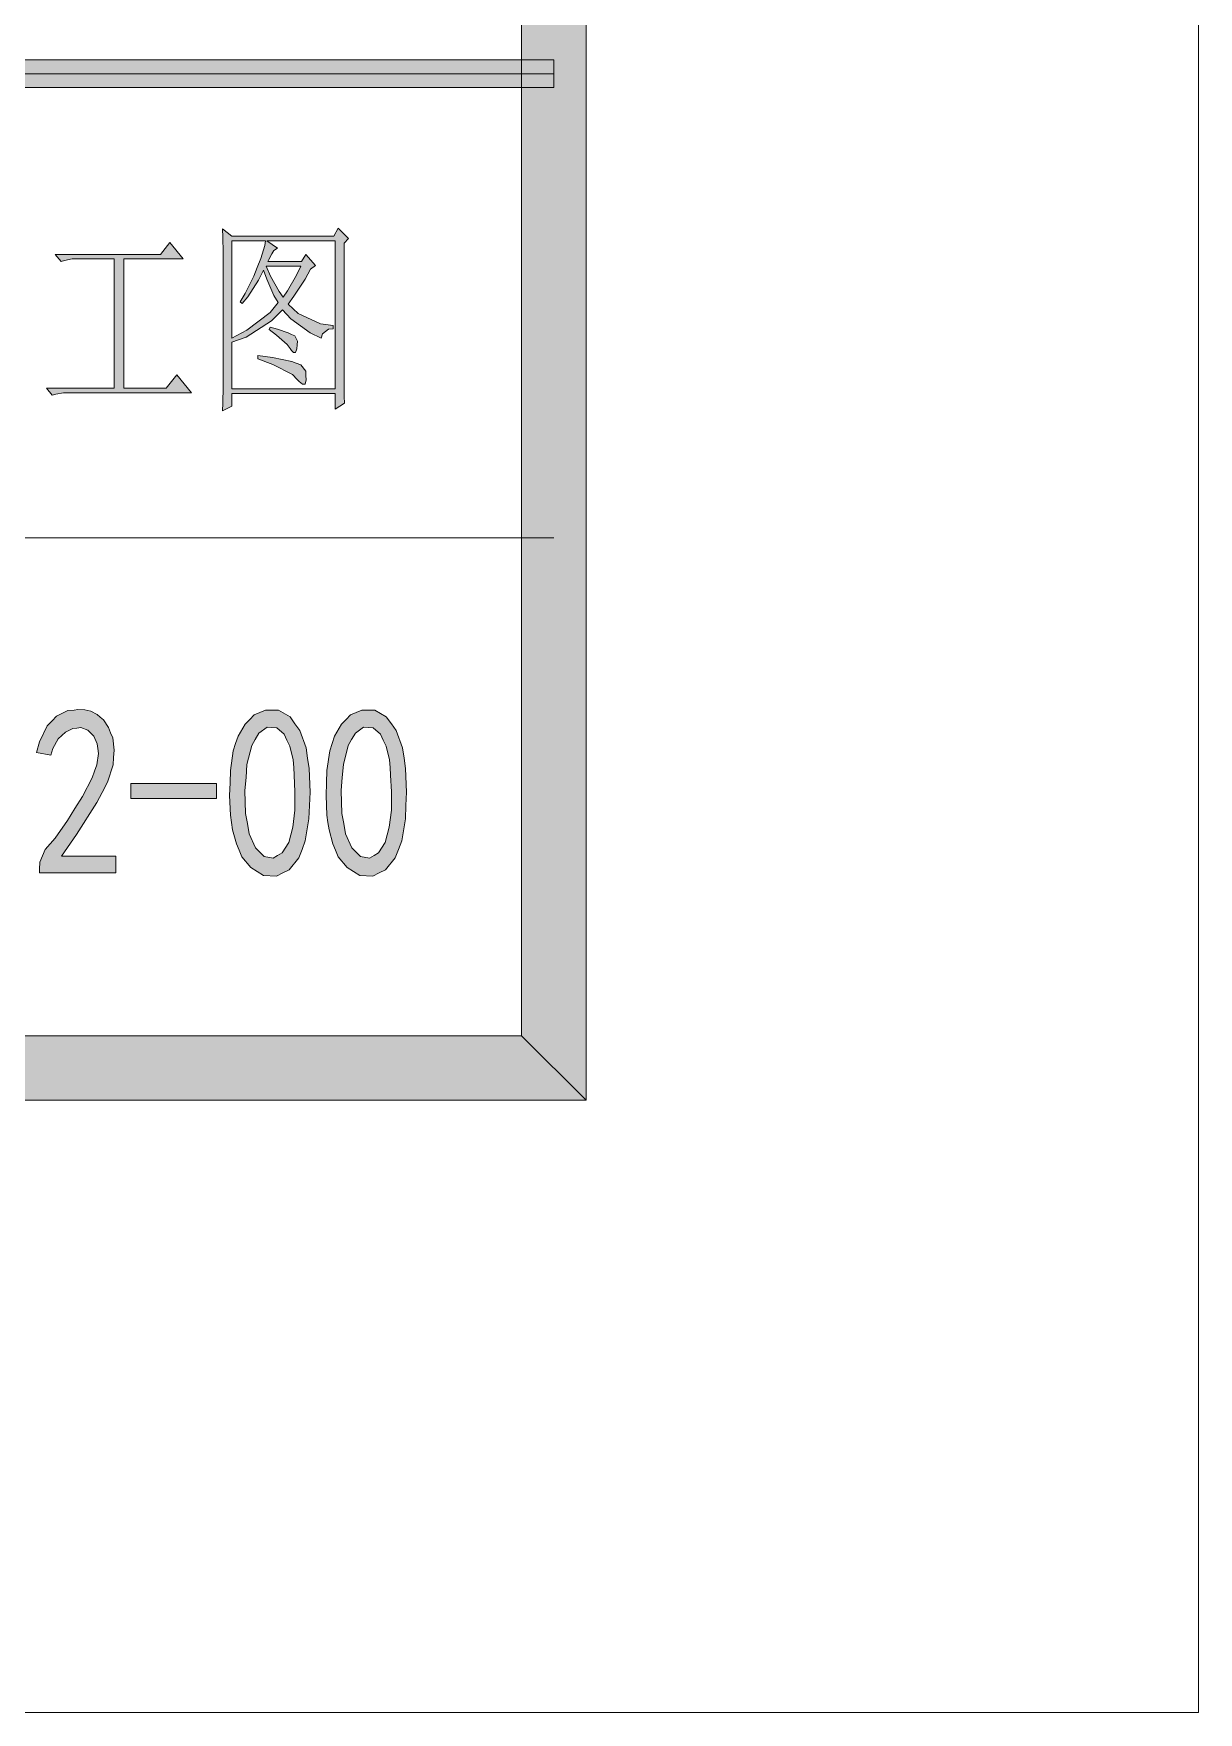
# Model space of a CAD drawing. Header units: millimetres. Extents: x 0 to 829, y 0 to 586.
# Drawn here: x 811.34 to 829.15, y 0 to 25.68 of the extents above; entities that cross this region are included whole.
import ezdxf

# ---------------------------------------------------------------- set-up
doc = ezdxf.new("R2010")
doc.units = ezdxf.units.MM

msp = doc.modelspace()

# ---------------------------------------------------------------- hatches: boundary and pattern name
h = msp.add_hatch(color=0)
h.dxf.hatch_style = 2
h.paths.add_polyline_path([(819.788528, 9.36625), (818.80075, 10.3505), (818.80075, 575.281778), (819.788528, 576.266028)])
h = msp.add_hatch(color=0)
h.dxf.hatch_style = 2
h.paths.add_polyline_path([(769.958667, 24.853194), (769.958667, 25.276528), (819.294639, 25.276528), (819.294639, 24.853194)])
h = msp.add_hatch(color=0)
h.paths.add_polyline_path([(816.087889, 22.471944), (816.087889, 20.464639), (816.087889, 20.341167), (816.091417, 20.125972), (816.094944, 20.027194), (815.950306, 19.931944), (815.950306, 20.171833), (814.373389, 20.171833), (814.373389, 19.977806), (814.22875, 19.90725), (814.232278, 20.027194), (814.239333, 20.274139), (814.239333, 20.401139), (814.239333, 22.228528), (814.239333, 22.330833), (814.232278, 22.563667), (814.22875, 22.690667), (814.373389, 22.581306), (815.932667, 22.581306), (815.999694, 22.70125), (816.154917, 22.5425)])
h.paths.add_polyline_path([(814.373389, 20.245917), (815.950306, 20.245917), (815.950306, 22.507222), (814.906083, 22.507222), (815.068361, 22.397861), (815.011917, 22.362583), (814.983694, 22.309667), (814.937833, 22.221472), (814.923722, 22.19325), (815.438778, 22.19325), (815.505806, 22.302611), (815.650444, 22.133278), (815.572833, 22.073306), (815.491694, 21.925139), (815.322361, 21.660556), (815.234167, 21.540611), (815.385861, 21.3995), (815.728056, 21.237222), (815.922083, 21.212528), (815.922083, 21.163139), (815.848, 21.159611), (815.756278, 21.085528), (815.738639, 21.0185), (815.569306, 21.099639), (815.272972, 21.314833), (815.145972, 21.455944), (814.976639, 21.286611), (814.592111, 21.036139), (814.373389, 20.958528)])
h.paths.add_polyline_path([(814.373389, 22.507222), (814.373389, 21.0185), (814.599167, 21.141972), (814.955472, 21.413611), (815.078944, 21.565306), (815.015444, 21.674667), (814.906083, 21.921611), (814.856694, 22.059194), (814.779083, 21.9075), (814.616806, 21.6535), (814.528611, 21.551194), (814.500389, 21.575889), (814.578, 21.702889), (814.708528, 21.967472), (814.761444, 22.101528), (814.814361, 22.239111), (814.877861, 22.440194), (814.884917, 22.507222)])
h.paths.add_polyline_path([(814.8955, 22.119167), (814.962528, 21.967472), (815.093056, 21.734639), (815.156556, 21.649972), (815.223583, 21.745222), (815.361167, 21.981583), (815.428194, 22.119167)])
h = msp.add_hatch(color=0)
h.dxf.hatch_style = 2
h.paths.add_polyline_path([(811.671111, 22.302611), (813.279778, 22.302611), (813.424417, 22.482528), (813.629028, 22.232056), (812.718861, 22.232056), (812.718861, 20.2565), (813.367972, 20.2565), (813.53025, 20.461111), (813.7525, 20.182417), (811.858083, 20.182417), (811.794583, 20.182417), (811.678167, 20.164778), (811.62525, 20.147139), (811.537056, 20.2565), (812.574222, 20.2565), (812.574222, 22.232056), (811.992139, 22.232056), (811.928639, 22.232056), (811.812222, 22.210889), (811.759306, 22.19325)])
h = msp.add_hatch(color=0)
h.dxf.hatch_style = 2
h.paths.add_polyline_path([(814.955472, 21.187833), (815.068361, 21.159611), (815.234167, 21.103167), (815.283556, 21.078472), (815.332944, 21.057306), (815.375278, 20.972639), (815.37175, 20.916194), (815.364694, 20.85975), (815.347056, 20.803306), (815.332944, 20.803306), (815.315306, 20.803306), (815.283556, 20.831528), (815.262389, 20.863278), (815.216528, 20.92325), (815.05425, 21.067889), (814.944889, 21.152556)])
h = msp.add_hatch(color=0)
h.dxf.hatch_style = 2
h.paths.add_polyline_path([(814.7685, 20.753917), (814.994278, 20.722167), (815.287083, 20.665722), (815.354111, 20.6375), (815.424667, 20.612806), (815.502278, 20.517556), (815.505806, 20.450528), (815.509333, 20.3835), (815.491694, 20.316472), (815.467, 20.316472), (815.452889, 20.316472), (815.4035, 20.355278), (815.37175, 20.390556), (815.297667, 20.464639), (814.997806, 20.619861), (814.7685, 20.704528)])
h = msp.add_hatch(color=0)
h.dxf.hatch_style = 2
h.paths.add_polyline_path([(811.431222, 12.897556), (811.43475, 13.006917), (811.515889, 13.200944), (811.5935, 13.285611), (811.667583, 13.373806), (811.858083, 13.641917), (811.970972, 13.825361), (812.087389, 14.012333), (812.235556, 14.294556), (812.270833, 14.396861), (812.306111, 14.495639), (812.330806, 14.6685), (812.32375, 14.742583), (812.313167, 14.813139), (812.26025, 14.933083), (812.214389, 14.978944), (812.168528, 15.024806), (812.062694, 15.067139), (811.999194, 15.056556), (811.939222, 15.0495), (811.826333, 14.993056), (811.769889, 14.943667), (811.716972, 14.894278), (811.632306, 14.742583), (811.604083, 14.640278), (811.385361, 14.682611), (811.431222, 14.848417), (811.547639, 15.091833), (811.621722, 15.165917), (811.692278, 15.24), (811.861611, 15.324667), (811.960389, 15.331722), (812.016833, 15.338778), (812.122667, 15.33525), (812.168528, 15.324667), (812.214389, 15.314083), (812.309639, 15.264694), (812.359028, 15.222361), (812.408417, 15.183556), (812.486028, 15.063611), (812.517778, 14.986), (812.549528, 14.908389), (812.574222, 14.717889), (812.563639, 14.605), (812.556583, 14.492111), (812.468389, 14.227528), (812.38725, 14.072306), (812.306111, 13.917083), (811.995667, 13.43025), (811.766361, 13.098639), (812.595389, 13.098639), (812.595389, 12.841111), (811.431222, 12.841111)])
h = msp.add_hatch(color=0)
h.paths.add_polyline_path([(814.345167, 14.216944), (814.352222, 14.407444), (814.394556, 14.707306), (814.429833, 14.820194), (814.468639, 14.933083), (814.574472, 15.116528), (814.645028, 15.187083), (814.712056, 15.261167), (814.884917, 15.331722), (814.983694, 15.331722), (815.086, 15.331722), (815.262389, 15.225889), (815.336472, 15.123583), (815.410556, 15.01775), (815.509333, 14.756694), (815.5305, 14.597944), (815.555194, 14.439194), (815.569306, 14.075833), (815.558722, 13.871222), (815.551667, 13.666611), (815.495222, 13.331472), (815.445833, 13.200944), (815.396444, 13.070417), (815.248278, 12.8905), (815.153028, 12.841111), (815.05425, 12.791722), (814.856694, 12.802306), (814.757917, 12.862278), (814.662667, 12.92225), (814.525083, 13.084528), (814.48275, 13.186833), (814.443944, 13.285611), (814.383972, 13.500806), (814.366333, 13.610167), (814.352222, 13.723056), (814.338111, 14.026444)])
h.paths.add_polyline_path([(814.588583, 14.301611), (814.570944, 14.104056), (814.581528, 13.751278), (814.60975, 13.596056), (814.637972, 13.440833), (814.733222, 13.222111), (814.80025, 13.158611), (814.867278, 13.091583), (815.001333, 13.066889), (815.071889, 13.105694), (815.138917, 13.148028), (815.241222, 13.306778), (815.272972, 13.423194), (815.304722, 13.543139), (815.336472, 13.800667), (815.336472, 13.941778), (815.336472, 14.082889), (815.325889, 14.336889), (815.318833, 14.453306), (815.30825, 14.569722), (815.258861, 14.777861), (815.213, 14.869583), (815.170667, 14.964833), (815.057778, 15.060083), (814.983694, 15.067139), (814.913139, 15.070667), (814.786139, 14.978944), (814.729694, 14.883694), (814.676778, 14.791972), (814.602694, 14.499167)])
h = msp.add_hatch(color=0)
h.paths.add_polyline_path([(815.819778, 14.216944), (815.826833, 14.407444), (815.869167, 14.707306), (815.904444, 14.820194), (815.94325, 14.933083), (816.049083, 15.116528), (816.119639, 15.187083), (816.186667, 15.261167), (816.359528, 15.331722), (816.458306, 15.331722), (816.560611, 15.331722), (816.733472, 15.225889), (816.811083, 15.123583), (816.885167, 15.01775), (816.983944, 14.756694), (817.005111, 14.597944), (817.029806, 14.439194), (817.043917, 14.075833), (817.033333, 13.871222), (817.026278, 13.666611), (816.969833, 13.331472), (816.920444, 13.200944), (816.871056, 13.070417), (816.722889, 12.8905), (816.624111, 12.841111), (816.528861, 12.791722), (816.331306, 12.802306), (816.232528, 12.862278), (816.137278, 12.92225), (815.999694, 13.084528), (815.957361, 13.186833), (815.918556, 13.285611), (815.858583, 13.500806), (815.840944, 13.610167), (815.826833, 13.723056), (815.812722, 14.026444)])
h.paths.add_polyline_path([(816.059667, 14.301611), (816.045556, 14.104056), (816.056139, 13.751278), (816.084361, 13.596056), (816.112583, 13.440833), (816.207833, 13.222111), (816.274861, 13.158611), (816.341889, 13.091583), (816.475944, 13.066889), (816.5465, 13.105694), (816.613528, 13.148028), (816.715833, 13.306778), (816.747583, 13.423194), (816.779333, 13.543139), (816.811083, 13.800667), (816.811083, 13.941778), (816.811083, 14.082889), (816.8005, 14.336889), (816.793444, 14.453306), (816.782861, 14.569722), (816.733472, 14.777861), (816.687611, 14.869583), (816.645278, 14.964833), (816.532389, 15.060083), (816.458306, 15.067139), (816.38775, 15.070667), (816.26075, 14.978944), (816.204306, 14.883694), (816.151389, 14.791972), (816.077306, 14.499167)])
h = msp.add_hatch(color=0)
h.dxf.hatch_style = 2
h.paths.add_polyline_path([(814.137028, 13.977056), (812.824694, 13.977056), (812.824694, 14.209889), (814.137028, 14.209889)])
h = msp.add_hatch(color=0)
h.dxf.hatch_style = 2
h.paths.add_polyline_path([(24.154694, 9.36625), (25.142472, 10.3505), (818.80075, 10.3505), (819.788528, 9.36625)])

# ---------------------------------------------------------------- linework, layer by layer
at = {"color": 0, "lineweight": 0}
for points in [[(0, 0), (0, 585.632278), (829.154778, 585.632278), (829.154778, 0)], [(819.788528, 9.36625), (818.80075, 10.3505), (818.80075, 575.281778), (819.788528, 576.266028)], [(769.958667, 24.853194), (769.958667, 25.276528), (819.294639, 25.276528), (819.294639, 24.853194)], [(816.087889, 22.471944), (816.087889, 20.464639), (816.087889, 20.341167), (816.091417, 20.125972), (816.094944, 20.027194), (815.950306, 19.931944), (815.950306, 20.171833), (814.373389, 20.171833), (814.373389, 19.977806), (814.22875, 19.90725), (814.232278, 20.027194), (814.239333, 20.274139), (814.239333, 20.401139), (814.239333, 22.228528), (814.239333, 22.330833), (814.232278, 22.563667), (814.22875, 22.690667), (814.373389, 22.581306), (815.932667, 22.581306), (815.999694, 22.70125), (816.154917, 22.5425)], [(811.671111, 22.302611), (813.279778, 22.302611), (813.424417, 22.482528), (813.629028, 22.232056), (812.718861, 22.232056), (812.718861, 20.2565), (813.367972, 20.2565), (813.53025, 20.461111), (813.7525, 20.182417), (811.858083, 20.182417), (811.794583, 20.182417), (811.678167, 20.164778), (811.62525, 20.147139), (811.537056, 20.2565), (812.574222, 20.2565), (812.574222, 22.232056), (811.992139, 22.232056), (811.928639, 22.232056), (811.812222, 22.210889), (811.759306, 22.19325)], [(814.373389, 20.245917), (815.950306, 20.245917), (815.950306, 22.507222), (814.906083, 22.507222), (815.068361, 22.397861), (815.011917, 22.362583), (814.983694, 22.309667), (814.937833, 22.221472), (814.923722, 22.19325), (815.438778, 22.19325), (815.505806, 22.302611), (815.650444, 22.133278), (815.572833, 22.073306), (815.491694, 21.925139), (815.322361, 21.660556), (815.234167, 21.540611), (815.385861, 21.3995), (815.728056, 21.237222), (815.922083, 21.212528), (815.922083, 21.163139), (815.848, 21.159611), (815.756278, 21.085528), (815.738639, 21.0185), (815.569306, 21.099639), (815.272972, 21.314833), (815.145972, 21.455944), (814.976639, 21.286611), (814.592111, 21.036139), (814.373389, 20.958528)], [(814.373389, 22.507222), (814.373389, 21.0185), (814.599167, 21.141972), (814.955472, 21.413611), (815.078944, 21.565306), (815.015444, 21.674667), (814.906083, 21.921611), (814.856694, 22.059194), (814.779083, 21.9075), (814.616806, 21.6535), (814.528611, 21.551194), (814.500389, 21.575889), (814.578, 21.702889), (814.708528, 21.967472), (814.761444, 22.101528), (814.814361, 22.239111), (814.877861, 22.440194), (814.884917, 22.507222)], [(814.8955, 22.119167), (814.962528, 21.967472), (815.093056, 21.734639), (815.156556, 21.649972), (815.223583, 21.745222), (815.361167, 21.981583), (815.428194, 22.119167)], [(814.955472, 21.187833), (815.068361, 21.159611), (815.234167, 21.103167), (815.283556, 21.078472), (815.332944, 21.057306), (815.375278, 20.972639), (815.37175, 20.916194), (815.364694, 20.85975), (815.347056, 20.803306), (815.332944, 20.803306), (815.315306, 20.803306), (815.283556, 20.831528), (815.262389, 20.863278), (815.216528, 20.92325), (815.05425, 21.067889), (814.944889, 21.152556)], [(814.7685, 20.753917), (814.994278, 20.722167), (815.287083, 20.665722), (815.354111, 20.6375), (815.424667, 20.612806), (815.502278, 20.517556), (815.505806, 20.450528), (815.509333, 20.3835), (815.491694, 20.316472), (815.467, 20.316472), (815.452889, 20.316472), (815.4035, 20.355278), (815.37175, 20.390556), (815.297667, 20.464639), (814.997806, 20.619861), (814.7685, 20.704528)], [(811.431222, 12.897556), (811.43475, 13.006917), (811.515889, 13.200944), (811.5935, 13.285611), (811.667583, 13.373806), (811.858083, 13.641917), (811.970972, 13.825361), (812.087389, 14.012333), (812.235556, 14.294556), (812.270833, 14.396861), (812.306111, 14.495639), (812.330806, 14.6685), (812.32375, 14.742583), (812.313167, 14.813139), (812.26025, 14.933083), (812.214389, 14.978944), (812.168528, 15.024806), (812.062694, 15.067139), (811.999194, 15.056556), (811.939222, 15.0495), (811.826333, 14.993056), (811.769889, 14.943667), (811.716972, 14.894278), (811.632306, 14.742583), (811.604083, 14.640278), (811.385361, 14.682611), (811.431222, 14.848417), (811.547639, 15.091833), (811.621722, 15.165917), (811.692278, 15.24), (811.861611, 15.324667), (811.960389, 15.331722), (812.016833, 15.338778), (812.122667, 15.33525), (812.168528, 15.324667), (812.214389, 15.314083), (812.309639, 15.264694), (812.359028, 15.222361), (812.408417, 15.183556), (812.486028, 15.063611), (812.517778, 14.986), (812.549528, 14.908389), (812.574222, 14.717889), (812.563639, 14.605), (812.556583, 14.492111), (812.468389, 14.227528), (812.38725, 14.072306), (812.306111, 13.917083), (811.995667, 13.43025), (811.766361, 13.098639), (812.595389, 13.098639), (812.595389, 12.841111), (811.431222, 12.841111)], [(814.345167, 14.216944), (814.352222, 14.407444), (814.394556, 14.707306), (814.429833, 14.820194), (814.468639, 14.933083), (814.574472, 15.116528), (814.645028, 15.187083), (814.712056, 15.261167), (814.884917, 15.331722), (814.983694, 15.331722), (815.086, 15.331722), (815.262389, 15.225889), (815.336472, 15.123583), (815.410556, 15.01775), (815.509333, 14.756694), (815.5305, 14.597944), (815.555194, 14.439194), (815.569306, 14.075833), (815.558722, 13.871222), (815.551667, 13.666611), (815.495222, 13.331472), (815.445833, 13.200944), (815.396444, 13.070417), (815.248278, 12.8905), (815.153028, 12.841111), (815.05425, 12.791722), (814.856694, 12.802306), (814.757917, 12.862278), (814.662667, 12.92225), (814.525083, 13.084528), (814.48275, 13.186833), (814.443944, 13.285611), (814.383972, 13.500806), (814.366333, 13.610167), (814.352222, 13.723056), (814.338111, 14.026444)], [(815.819778, 14.216944), (815.826833, 14.407444), (815.869167, 14.707306), (815.904444, 14.820194), (815.94325, 14.933083), (816.049083, 15.116528), (816.119639, 15.187083), (816.186667, 15.261167), (816.359528, 15.331722), (816.458306, 15.331722), (816.560611, 15.331722), (816.733472, 15.225889), (816.811083, 15.123583), (816.885167, 15.01775), (816.983944, 14.756694), (817.005111, 14.597944), (817.029806, 14.439194), (817.043917, 14.075833), (817.033333, 13.871222), (817.026278, 13.666611), (816.969833, 13.331472), (816.920444, 13.200944), (816.871056, 13.070417), (816.722889, 12.8905), (816.624111, 12.841111), (816.528861, 12.791722), (816.331306, 12.802306), (816.232528, 12.862278), (816.137278, 12.92225), (815.999694, 13.084528), (815.957361, 13.186833), (815.918556, 13.285611), (815.858583, 13.500806), (815.840944, 13.610167), (815.826833, 13.723056), (815.812722, 14.026444)], [(814.588583, 14.301611), (814.570944, 14.104056), (814.581528, 13.751278), (814.60975, 13.596056), (814.637972, 13.440833), (814.733222, 13.222111), (814.80025, 13.158611), (814.867278, 13.091583), (815.001333, 13.066889), (815.071889, 13.105694), (815.138917, 13.148028), (815.241222, 13.306778), (815.272972, 13.423194), (815.304722, 13.543139), (815.336472, 13.800667), (815.336472, 13.941778), (815.336472, 14.082889), (815.325889, 14.336889), (815.318833, 14.453306), (815.30825, 14.569722), (815.258861, 14.777861), (815.213, 14.869583), (815.170667, 14.964833), (815.057778, 15.060083), (814.983694, 15.067139), (814.913139, 15.070667), (814.786139, 14.978944), (814.729694, 14.883694), (814.676778, 14.791972), (814.602694, 14.499167)], [(816.059667, 14.301611), (816.045556, 14.104056), (816.056139, 13.751278), (816.084361, 13.596056), (816.112583, 13.440833), (816.207833, 13.222111), (816.274861, 13.158611), (816.341889, 13.091583), (816.475944, 13.066889), (816.5465, 13.105694), (816.613528, 13.148028), (816.715833, 13.306778), (816.747583, 13.423194), (816.779333, 13.543139), (816.811083, 13.800667), (816.811083, 13.941778), (816.811083, 14.082889), (816.8005, 14.336889), (816.793444, 14.453306), (816.782861, 14.569722), (816.733472, 14.777861), (816.687611, 14.869583), (816.645278, 14.964833), (816.532389, 15.060083), (816.458306, 15.067139), (816.38775, 15.070667), (816.26075, 14.978944), (816.204306, 14.883694), (816.151389, 14.791972), (816.077306, 14.499167)], [(814.137028, 13.977056), (812.824694, 13.977056), (812.824694, 14.209889), (814.137028, 14.209889)], [(24.154694, 9.36625), (25.142472, 10.3505), (818.80075, 10.3505), (819.788528, 9.36625)]]:
    msp.add_lwpolyline(points, close=True, dxfattribs=at)
for points in [[(819.294639, 25.064861), (769.958667, 25.064861)], [(769.958667, 17.966972), (819.294639, 17.966972)]]:
    msp.add_lwpolyline(points, dxfattribs=at)

doc.saveas('drawing.dxf')
